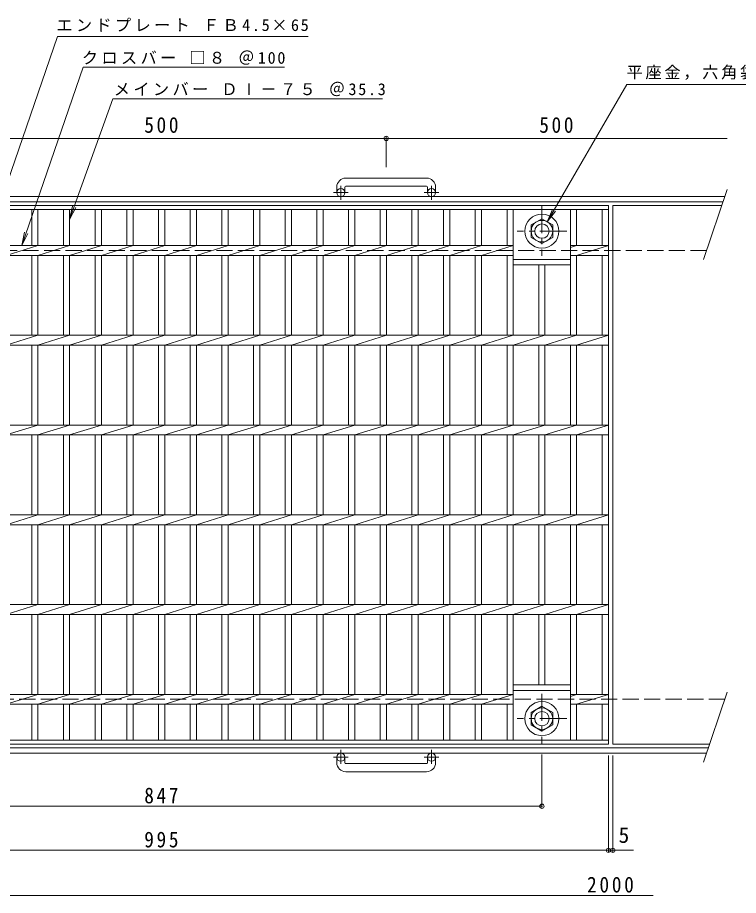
# Model space of a CAD drawing. Units: millimetres, scale not verified. Extents: x -980 to 1034, y -821 to 821.
# Drawn here: x -571 to 232, y -157 to 821 of the extents above; entities that cross this region are included whole.
import ezdxf
from ezdxf.enums import TextEntityAlignment as Align

# ---------------------------------------------------------------- set-up
doc = ezdxf.new("R2010")
doc.units = ezdxf.units.MM
doc.header["$LTSCALE"] = 6
doc.header["$PDMODE"] = 32
doc.header["$PDSIZE"] = 4.8
doc.linetypes.add('CHAIN1', pattern=[8, 5, -1, 1, -1])
doc.linetypes.add('DASHED3', pattern=[4, 3, -1])
for name, color, linetype, lineweight in [('0-1_躯体', 2, 'Continuous', 9), ('0-2_仕上', 3, 'Continuous', 9), ('0-4_その他', 7, 'Continuous', 9), ('0-5_寸法', 7, 'Continuous', 9)]:
    doc.layers.add(name, color=color, linetype=linetype, lineweight=lineweight)
doc.styles.add('ＭＳ ゴシック', font='')
doc.styles.get('ＭＳ ゴシック').set_extended_font_data('MS Gothic')

msp = doc.modelspace()

# ---------------------------------------------------------------- linework, layer by layer
at = {"layer": '0-1_躯体'}
for p, q in [((-115.212, 641.774), (-205.213, 641.774)), ((-215.213, 631.774), (-215.213, 625.674)), ((-206.212, 631.774), (-206.212, 625.674)), ((-205.213, 632.773), (-115.212, 632.773)), ((-114.212, 631.774), (-114.212, 625.674)), ((-105.213, 631.774), (-105.213, 625.674)), ((219.828, 629.128), (193.224, 551.09)), ((217.116, 621.174), (-910.213, 621.174)), ((215.071, 615.173), (-910.213, 615.173)), ((219.828, 69.127), (193.224, -8.91)), ((198.707, 7.174), (-910.213, 7.174)), ((196.662, 1.174), (-910.213, 1.174)), ((-215.213, -9.427), (-215.213, -3.327)), ((-206.212, -9.427), (-206.212, -3.327)), ((-114.212, -9.427), (-114.212, -3.327)), ((-105.213, -9.427), (-105.213, -3.327)), ((-205.213, -10.427), (-115.212, -10.427)), ((-115.212, -19.427), (-205.213, -19.427))]:
    msp.add_line(p, q, dxfattribs=at)
at = {"layer": '0-1_躯体', "linetype": 'CHAIN1'}
for p, q in [((-210.712, 617.566), (-210.712, 633.163)), ((-109.713, 617.566), (-109.713, 633.163)), ((-202.55, 625.674), (-218.957, 625.674)), ((-101.549, 625.674), (-117.957, 625.674)), ((13.288, 610.31), (13.288, 555.037)), ((40.925, 582.674), (-14.348, 582.674)), ((13.288, 67.31), (13.288, 12.037)), ((40.925, 39.673), (-14.348, 39.673)), ((-210.712, 4.78), (-210.712, -10.817)), ((-109.713, 4.78), (-109.713, -10.817)), ((-202.55, -3.327), (-218.957, -3.327)), ((-101.549, -3.327), (-117.957, -3.327))]:
    msp.add_line(p, q, dxfattribs=at)
at = {"layer": '0-1_躯体', "linetype": 'DASHED3'}
for p, q in [((196.662, 561.174), (-910.213, 561.174)), ((217.116, 61.173), (-910.213, 61.173))]:
    msp.add_line(p, q, dxfattribs=at)
at = {"layer": '0-1_躯体'}
for points in [[(25.289, 589.601), (25.289, 575.745), (13.288, 568.817), (1.288, 575.745), (1.288, 589.601), (13.288, 596.53)], [(25.289, 32.746), (25.289, 46.602), (13.288, 53.531), (1.288, 46.602), (1.288, 32.746), (13.288, 25.817)]]:
    msp.add_lwpolyline(points, close=True, dxfattribs=at)
for centre, radius in [((-210.712, 625.674), 4.5), ((-109.713, 625.674), 4.5), ((13.288, 582.674), 19), ((13.288, 582.674), 12), ((13.288, 582.674), 8), ((13.288, 39.673), 19), ((13.288, 39.673), 12), ((13.288, 39.673), 8), ((-210.712, -3.327), 4.5), ((-109.713, -3.327), 4.5)]:
    msp.add_circle(centre, radius, dxfattribs=at)
for centre, radius, start, end in [((-205.213, 631.774), 10, 90, 180), ((-115.212, 631.774), 10, 0, 90), ((-205.213, 631.774), 1, 90, 180), ((-115.212, 631.774), 1, 0, 90), ((-205.213, -9.427), 10, 180, 270), ((-205.213, -9.427), 1, 180, 270), ((-115.212, -9.427), 10, 270, 0), ((-115.212, -9.427), 1, 270, 0)]:
    msp.add_arc(centre, radius, start, end, dxfattribs=at)
at = {"layer": '0-2_仕上'}
for p, q in [((-907.713, 611.174), (87.288, 611.174)), ((-907.713, 606.674), (87.288, 606.674)), ((-555.118, 606.674), (-555.118, 566.674)), ((-548.118, 606.674), (-548.118, 566.674)), ((-519.818, 606.674), (-519.818, 566.674)), ((-512.819, 606.674), (-512.819, 566.674)), ((-484.519, 606.674), (-484.519, 566.674)), ((-477.519, 606.674), (-477.519, 566.674)), ((-449.22, 606.674), (-449.22, 566.674)), ((-442.22, 606.674), (-442.22, 566.674)), ((-413.921, 606.674), (-413.921, 566.674)), ((-406.921, 606.674), (-406.921, 566.674)), ((-378.622, 606.674), (-378.622, 566.674)), ((-371.622, 606.674), (-371.622, 566.674)), ((-343.323, 606.674), (-343.323, 566.674)), ((-336.323, 606.674), (-336.323, 566.674)), ((-308.024, 606.674), (-308.024, 566.674)), ((-301.024, 606.674), (-301.024, 566.674)), ((-272.724, 606.674), (-272.724, 566.674)), ((-265.724, 606.674), (-265.724, 566.674)), ((-237.425, 606.674), (-237.425, 566.674)), ((-230.425, 606.674), (-230.425, 566.674)), ((-202.126, 606.674), (-202.126, 566.674)), ((-195.126, 606.674), (-195.126, 566.674)), ((-166.827, 606.674), (-166.827, 566.674)), ((-159.827, 606.674), (-159.827, 566.674)), ((-131.528, 606.674), (-131.528, 566.674)), ((-124.528, 606.674), (-124.528, 566.674)), ((-96.229, 606.674), (-96.229, 566.674)), ((-89.229, 606.674), (-89.229, 566.674)), ((-60.912, 606.674), (-60.912, 566.674)), ((-53.912, 606.674), (-53.912, 566.674)), ((-25.612, 606.674), (-25.612, 566.674)), ((-18.612, 606.674), (-18.612, 466.674)), ((44.987, 606.674), (44.987, 466.674)), ((51.988, 606.674), (51.988, 566.674)), ((80.288, 606.674), (80.288, 566.674)), ((87.288, 611.174), (87.288, 11.174)), ((92.288, 611.174), (213.707, 611.174)), ((92.288, 611.174), (92.288, 11.174)), ((-802.212, 566.674), (-18.612, 566.674)), ((-583.417, 555.674), (-548.117, 566.674)), ((-548.118, 555.674), (-512.818, 566.674)), ((-512.819, 555.674), (-477.518, 566.674)), ((-477.519, 555.674), (-442.219, 566.674)), ((-442.22, 555.674), (-406.92, 566.674)), ((-406.921, 555.674), (-371.621, 566.674)), ((-371.622, 555.674), (-336.322, 566.674)), ((-336.323, 555.674), (-301.023, 566.674)), ((-301.024, 555.674), (-265.723, 566.674)), ((-265.724, 555.674), (-230.424, 566.674)), ((-230.425, 555.674), (-195.125, 566.674)), ((-195.126, 555.674), (-159.826, 566.674)), ((-159.827, 555.674), (-124.527, 566.674)), ((-124.528, 555.674), (-89.228, 566.674)), ((-89.213, 555.674), (-53.913, 566.674)), ((-53.913, 555.674), (-18.612, 566.674)), ((44.987, 566.674), (87.288, 566.674)), ((44.987, 564.492), (51.988, 566.674)), ((51.987, 555.674), (87.287, 566.674)), ((-802.212, 555.674), (-18.612, 555.674)), ((-555.118, 555.674), (-555.118, 466.674)), ((-548.118, 555.674), (-548.118, 466.674)), ((-519.818, 555.674), (-519.818, 466.674)), ((-512.819, 555.674), (-512.819, 466.674)), ((-484.519, 555.674), (-484.519, 466.674)), ((-477.519, 555.674), (-477.519, 466.674)), ((-449.22, 555.674), (-449.22, 466.674)), ((-442.22, 555.674), (-442.22, 466.674)), ((-413.921, 555.674), (-413.921, 466.674)), ((-406.921, 555.674), (-406.921, 466.674)), ((-378.622, 555.674), (-378.622, 466.674)), ((-371.622, 555.674), (-371.622, 466.674)), ((-343.323, 555.674), (-343.323, 466.674)), ((-336.323, 555.674), (-336.323, 466.674)), ((-308.024, 555.674), (-308.024, 466.674)), ((-301.024, 555.674), (-301.024, 466.674)), ((-272.724, 555.674), (-272.724, 466.674)), ((-265.724, 555.674), (-265.724, 466.674)), ((-237.425, 555.674), (-237.425, 466.674)), ((-230.425, 555.674), (-230.425, 466.674)), ((-202.126, 555.674), (-202.126, 466.674)), ((-195.126, 555.674), (-195.126, 466.674)), ((-166.827, 555.674), (-166.827, 466.674)), ((-159.827, 555.674), (-159.827, 466.674)), ((-131.528, 555.674), (-131.528, 466.674)), ((-124.528, 555.674), (-124.528, 466.674)), ((-96.229, 555.674), (-96.229, 466.674)), ((-89.229, 555.674), (-89.229, 466.674)), ((-60.912, 555.674), (-60.912, 466.674)), ((-53.912, 555.674), (-53.912, 466.674)), ((-25.612, 555.674), (-25.612, 466.674)), ((-18.612, 551.174), (44.987, 551.174)), ((44.987, 555.674), (87.288, 555.674)), ((51.988, 555.674), (51.988, 466.674)), ((80.288, 555.674), (80.288, 466.674)), ((-18.612, 545.174), (44.987, 545.174)), ((9.687, 545.174), (9.687, 466.674)), ((16.687, 545.174), (16.687, 466.674)), ((-907.713, 466.674), (87.288, 466.674)), ((-583.417, 455.674), (-548.117, 466.674)), ((-548.118, 455.674), (-512.818, 466.674)), ((-512.819, 455.674), (-477.518, 466.674)), ((-477.519, 455.674), (-442.219, 466.674)), ((-442.22, 455.674), (-406.92, 466.674)), ((-406.921, 455.674), (-371.621, 466.674)), ((-371.622, 455.674), (-336.322, 466.674)), ((-336.323, 455.674), (-301.023, 466.674)), ((-301.024, 455.674), (-265.723, 466.674)), ((-265.724, 455.674), (-230.424, 466.674)), ((-230.425, 455.674), (-195.125, 466.674)), ((-195.126, 455.674), (-159.826, 466.674)), ((-159.827, 455.674), (-124.527, 466.674)), ((-124.528, 455.674), (-89.228, 466.674)), ((-89.213, 455.674), (-53.913, 466.674)), ((-53.913, 455.674), (-18.613, 466.674)), ((-18.613, 455.674), (16.687, 466.674)), ((16.687, 455.674), (51.987, 466.674)), ((51.987, 455.674), (87.287, 466.674)), ((-907.713, 455.674), (87.288, 455.674)), ((-555.118, 455.674), (-555.118, 366.674)), ((-548.118, 455.674), (-548.118, 366.674)), ((-519.818, 455.674), (-519.818, 366.674)), ((-512.819, 455.674), (-512.819, 366.674)), ((-484.519, 455.674), (-484.519, 366.674)), ((-477.519, 455.674), (-477.519, 366.674)), ((-449.22, 455.674), (-449.22, 366.674)), ((-442.22, 455.674), (-442.22, 366.674)), ((-413.921, 455.674), (-413.921, 366.674)), ((-406.921, 455.674), (-406.921, 366.674)), ((-378.622, 455.674), (-378.622, 366.674)), ((-371.622, 455.674), (-371.622, 366.674)), ((-343.323, 455.674), (-343.323, 366.674)), ((-336.323, 455.674), (-336.323, 366.674)), ((-308.024, 455.674), (-308.024, 366.674)), ((-301.024, 455.674), (-301.024, 366.674)), ((-272.724, 455.674), (-272.724, 366.674)), ((-265.724, 455.674), (-265.724, 366.674)), ((-237.425, 455.674), (-237.425, 366.674)), ((-230.425, 455.674), (-230.425, 366.674)), ((-202.126, 455.674), (-202.126, 366.674)), ((-195.126, 455.674), (-195.126, 366.674)), ((-166.827, 455.674), (-166.827, 366.674)), ((-159.827, 455.674), (-159.827, 366.674)), ((-131.528, 455.674), (-131.528, 366.674)), ((-124.528, 455.674), (-124.528, 366.674)), ((-96.229, 455.674), (-96.229, 366.674)), ((-89.229, 455.674), (-89.229, 366.674)), ((-60.912, 455.674), (-60.912, 366.674)), ((-53.912, 455.674), (-53.912, 366.674)), ((-25.612, 455.674), (-25.612, 366.674)), ((-18.612, 455.674), (-18.612, 366.674)), ((9.687, 455.674), (9.687, 366.674)), ((16.687, 455.674), (16.687, 366.674)), ((44.987, 455.674), (44.987, 366.674)), ((51.988, 455.674), (51.988, 366.674)), ((80.288, 455.674), (80.288, 366.674)), ((-907.713, 366.674), (87.288, 366.674)), ((-583.417, 355.674), (-548.117, 366.674)), ((-548.118, 355.674), (-512.818, 366.674)), ((-512.819, 355.674), (-477.518, 366.674)), ((-477.519, 355.674), (-442.219, 366.674)), ((-442.22, 355.674), (-406.92, 366.674)), ((-406.921, 355.674), (-371.621, 366.674)), ((-371.622, 355.674), (-336.322, 366.674)), ((-336.323, 355.674), (-301.023, 366.674)), ((-301.024, 355.674), (-265.723, 366.674)), ((-265.724, 355.674), (-230.424, 366.674)), ((-230.425, 355.674), (-195.125, 366.674)), ((-195.126, 355.674), (-159.826, 366.674)), ((-159.827, 355.674), (-124.527, 366.674)), ((-124.528, 355.674), (-89.228, 366.674)), ((-89.213, 355.674), (-53.913, 366.674)), ((-53.913, 355.674), (-18.613, 366.674)), ((-18.613, 355.674), (16.687, 366.674)), ((16.687, 355.674), (51.987, 366.674)), ((51.987, 355.674), (87.287, 366.674)), ((-907.713, 355.674), (87.288, 355.674)), ((-555.118, 355.674), (-555.118, 266.674)), ((-548.118, 355.674), (-548.118, 266.674)), ((-519.818, 355.674), (-519.818, 266.674)), ((-512.819, 355.674), (-512.819, 266.674)), ((-484.519, 355.674), (-484.519, 266.674)), ((-477.519, 355.674), (-477.519, 266.674)), ((-449.22, 355.674), (-449.22, 266.674)), ((-442.22, 355.674), (-442.22, 266.674)), ((-413.921, 355.674), (-413.921, 266.674)), ((-406.921, 355.674), (-406.921, 266.674)), ((-378.622, 355.674), (-378.622, 266.674)), ((-371.622, 355.674), (-371.622, 266.674)), ((-343.323, 355.674), (-343.323, 266.674)), ((-336.323, 355.674), (-336.323, 266.674)), ((-308.024, 355.674), (-308.024, 266.674)), ((-301.024, 355.674), (-301.024, 266.674)), ((-272.724, 355.674), (-272.724, 266.674)), ((-265.724, 355.674), (-265.724, 266.674)), ((-237.425, 355.674), (-237.425, 266.674)), ((-230.425, 355.674), (-230.425, 266.674)), ((-202.126, 355.674), (-202.126, 266.674)), ((-195.126, 355.674), (-195.126, 266.674)), ((-166.827, 355.674), (-166.827, 266.674)), ((-159.827, 355.674), (-159.827, 266.674)), ((-131.528, 355.674), (-131.528, 266.674)), ((-124.528, 355.674), (-124.528, 266.674)), ((-96.229, 355.674), (-96.229, 266.674)), ((-89.229, 355.674), (-89.229, 266.674)), ((-60.912, 355.674), (-60.912, 266.674)), ((-53.912, 355.674), (-53.912, 266.674)), ((-25.612, 355.674), (-25.612, 266.674)), ((-18.612, 355.674), (-18.612, 266.674)), ((9.687, 355.674), (9.687, 266.674)), ((16.687, 355.674), (16.687, 266.674)), ((44.987, 355.674), (44.987, 266.674)), ((51.988, 355.674), (51.988, 266.674)), ((80.288, 355.674), (80.288, 266.674)), ((-907.713, 266.674), (87.288, 266.674)), ((-583.417, 255.674), (-548.117, 266.674)), ((-548.118, 255.674), (-512.818, 266.674)), ((-512.819, 255.674), (-477.518, 266.674)), ((-477.519, 255.674), (-442.219, 266.674)), ((-442.22, 255.674), (-406.92, 266.674)), ((-406.921, 255.674), (-371.621, 266.674)), ((-371.622, 255.674), (-336.322, 266.674)), ((-336.323, 255.674), (-301.023, 266.674)), ((-301.024, 255.674), (-265.723, 266.674)), ((-265.724, 255.674), (-230.424, 266.674)), ((-230.425, 255.674), (-195.125, 266.674)), ((-195.126, 255.674), (-159.826, 266.674)), ((-159.827, 255.674), (-124.527, 266.674)), ((-124.528, 255.674), (-89.228, 266.674)), ((-89.213, 255.674), (-53.913, 266.674)), ((-53.913, 255.674), (-18.613, 266.674)), ((-18.613, 255.674), (16.687, 266.674)), ((16.687, 255.674), (51.987, 266.674)), ((51.987, 255.674), (87.287, 266.674)), ((-907.713, 255.674), (87.288, 255.674)), ((-555.118, 255.674), (-555.118, 166.674)), ((-548.118, 255.674), (-548.118, 166.674)), ((-519.818, 255.674), (-519.818, 166.674)), ((-512.819, 255.674), (-512.819, 166.674)), ((-484.519, 255.674), (-484.519, 166.674)), ((-477.519, 255.674), (-477.519, 166.674)), ((-449.22, 255.674), (-449.22, 166.674)), ((-442.22, 255.674), (-442.22, 166.674)), ((-413.921, 255.674), (-413.921, 166.674)), ((-406.921, 255.674), (-406.921, 166.674)), ((-378.622, 255.674), (-378.622, 166.674)), ((-371.622, 255.674), (-371.622, 166.674)), ((-343.323, 255.674), (-343.323, 166.674)), ((-336.323, 255.674), (-336.323, 166.674)), ((-308.024, 255.674), (-308.024, 166.674)), ((-301.024, 255.674), (-301.024, 166.674)), ((-272.724, 255.674), (-272.724, 166.674)), ((-265.724, 255.674), (-265.724, 166.674)), ((-237.425, 255.674), (-237.425, 166.674)), ((-230.425, 255.674), (-230.425, 166.674)), ((-202.126, 255.674), (-202.126, 166.674)), ((-195.126, 255.674), (-195.126, 166.674)), ((-166.827, 255.674), (-166.827, 166.674)), ((-159.827, 255.674), (-159.827, 166.674)), ((-131.528, 255.674), (-131.528, 166.674)), ((-124.528, 255.674), (-124.528, 166.674)), ((-96.229, 255.674), (-96.229, 166.674)), ((-89.229, 255.674), (-89.229, 166.674)), ((-60.912, 255.674), (-60.912, 166.674)), ((-53.912, 255.674), (-53.912, 166.674)), ((-25.612, 255.674), (-25.612, 166.674)), ((-18.612, 255.674), (-18.612, 166.674)), ((9.687, 255.674), (9.687, 166.674)), ((16.687, 255.674), (16.687, 166.674)), ((44.987, 255.674), (44.987, 166.674)), ((51.988, 255.674), (51.988, 166.674)), ((80.288, 255.674), (80.288, 166.674)), ((-907.713, 166.674), (87.288, 166.674)), ((-583.417, 155.674), (-548.117, 166.674)), ((-548.118, 155.674), (-512.818, 166.674)), ((-512.819, 155.674), (-477.518, 166.674)), ((-477.519, 155.674), (-442.219, 166.674)), ((-442.22, 155.674), (-406.92, 166.674)), ((-406.921, 155.674), (-371.621, 166.674)), ((-371.622, 155.674), (-336.322, 166.674)), ((-336.323, 155.674), (-301.023, 166.674)), ((-301.024, 155.674), (-265.723, 166.674)), ((-265.724, 155.674), (-230.424, 166.674)), ((-230.425, 155.674), (-195.125, 166.674)), ((-195.126, 155.674), (-159.826, 166.674)), ((-159.827, 155.674), (-124.527, 166.674)), ((-124.528, 155.674), (-89.228, 166.674)), ((-89.213, 155.674), (-53.913, 166.674)), ((-53.913, 155.674), (-18.613, 166.674)), ((-18.613, 155.674), (16.687, 166.674)), ((16.687, 155.674), (51.987, 166.674)), ((51.987, 155.674), (87.287, 166.674)), ((-907.713, 155.674), (87.288, 155.674)), ((-555.118, 155.674), (-555.118, 66.674)), ((-548.118, 155.674), (-548.118, 66.674)), ((-519.818, 155.674), (-519.818, 66.674)), ((-512.819, 155.674), (-512.819, 66.674)), ((-484.519, 155.674), (-484.519, 66.674)), ((-477.519, 155.674), (-477.519, 66.674)), ((-449.22, 155.674), (-449.22, 66.674)), ((-442.22, 155.674), (-442.22, 66.674)), ((-413.921, 155.674), (-413.921, 66.674)), ((-406.921, 155.674), (-406.921, 66.674)), ((-378.622, 155.674), (-378.622, 66.674)), ((-371.622, 155.674), (-371.622, 66.674)), ((-343.323, 155.674), (-343.323, 66.674)), ((-336.323, 155.674), (-336.323, 66.674)), ((-308.024, 155.674), (-308.024, 66.674)), ((-301.024, 155.674), (-301.024, 66.674)), ((-272.724, 155.674), (-272.724, 66.674)), ((-265.724, 155.674), (-265.724, 66.674)), ((-237.425, 155.674), (-237.425, 66.674)), ((-230.425, 155.674), (-230.425, 66.674)), ((-202.126, 155.674), (-202.126, 66.674)), ((-195.126, 155.674), (-195.126, 66.674)), ((-166.827, 155.674), (-166.827, 66.674)), ((-159.827, 155.674), (-159.827, 66.674)), ((-131.528, 155.674), (-131.528, 66.674)), ((-124.528, 155.674), (-124.528, 66.674)), ((-96.229, 155.674), (-96.229, 66.674)), ((-89.229, 155.674), (-89.229, 66.674)), ((-60.912, 155.674), (-60.912, 66.674)), ((-53.912, 155.674), (-53.912, 66.674)), ((-25.612, 155.674), (-25.612, 66.674)), ((-18.612, 155.674), (-18.612, 15.673)), ((9.687, 155.674), (9.687, 77.173)), ((16.687, 155.674), (16.687, 77.173)), ((44.987, 155.674), (44.987, 15.673)), ((51.988, 155.674), (51.988, 66.674)), ((80.288, 155.674), (80.288, 66.674)), ((44.987, 77.173), (-18.612, 77.173)), ((44.987, 71.173), (-18.612, 71.173)), ((-802.212, 66.674), (-18.612, 66.674)), ((-583.417, 55.674), (-548.117, 66.674)), ((-548.118, 55.674), (-512.818, 66.674)), ((-512.819, 55.674), (-477.518, 66.674)), ((-477.519, 55.674), (-442.219, 66.674)), ((-442.22, 55.674), (-406.92, 66.674)), ((-406.921, 55.674), (-371.621, 66.674)), ((-371.622, 55.674), (-336.322, 66.674)), ((-336.323, 55.674), (-301.023, 66.674)), ((-301.024, 55.674), (-265.723, 66.674)), ((-265.724, 55.674), (-230.424, 66.674)), ((-230.425, 55.674), (-195.125, 66.674)), ((-195.126, 55.674), (-159.826, 66.674)), ((-159.827, 55.674), (-124.527, 66.674)), ((-124.528, 55.674), (-89.228, 66.674)), ((-89.213, 55.674), (-53.913, 66.674)), ((-53.913, 55.674), (-18.612, 66.674)), ((44.987, 66.674), (87.288, 66.674)), ((44.987, 64.493), (51.987, 66.674)), ((51.987, 55.674), (87.287, 66.674)), ((-802.212, 55.673), (-18.612, 55.673)), ((-555.118, 55.673), (-555.118, 15.673)), ((-548.118, 55.673), (-548.118, 15.673)), ((-519.818, 55.673), (-519.818, 15.673)), ((-512.819, 55.673), (-512.819, 15.673)), ((-484.519, 55.673), (-484.519, 15.673)), ((-477.519, 55.673), (-477.519, 15.673)), ((-449.22, 55.673), (-449.22, 15.673)), ((-442.22, 55.673), (-442.22, 15.673)), ((-413.921, 55.673), (-413.921, 15.673)), ((-406.921, 55.673), (-406.921, 15.673)), ((-378.622, 55.673), (-378.622, 15.673)), ((-371.622, 55.673), (-371.622, 15.673)), ((-343.323, 55.673), (-343.323, 15.673)), ((-336.323, 55.673), (-336.323, 15.673)), ((-308.024, 55.673), (-308.024, 15.673)), ((-301.024, 55.673), (-301.024, 15.673)), ((-272.724, 55.673), (-272.724, 15.673)), ((-265.724, 55.673), (-265.724, 15.673)), ((-237.425, 55.673), (-237.425, 15.673)), ((-230.425, 55.673), (-230.425, 15.673)), ((-202.126, 55.673), (-202.126, 15.673)), ((-195.126, 55.673), (-195.126, 15.673)), ((-166.827, 55.673), (-166.827, 15.673)), ((-159.827, 55.673), (-159.827, 15.673)), ((-131.528, 55.673), (-131.528, 15.673)), ((-124.528, 55.673), (-124.528, 15.673)), ((-96.229, 55.673), (-96.229, 15.673)), ((-89.229, 55.673), (-89.229, 15.673)), ((-60.912, 55.673), (-60.912, 15.673)), ((-53.912, 55.673), (-53.912, 15.673)), ((-25.612, 55.673), (-25.612, 15.673)), ((44.987, 55.673), (87.288, 55.673)), ((51.988, 55.673), (51.988, 15.673)), ((80.288, 55.673), (80.288, 15.673)), ((87.288, 15.673), (-907.713, 15.673)), ((87.288, 11.174), (-907.713, 11.174)), ((92.288, 11.174), (200.071, 11.174))]:
    msp.add_line(p, q, dxfattribs=at)
at = {"layer": '0-4_その他'}
for p, q in [((-660.213, 685.915), (-160.212, 685.915)), ((-160.212, 687.715), (-160.212, 653.774)), ((-160.212, 685.915), (219.828, 685.915)), ((13.288, -0.463), (13.288, -59.441)), ((87.288, -1.326), (87.288, -108.533)), ((92.288, -1.326), (92.288, -108.533)), ((-910.213, -57.941), (13.288, -57.941)), ((-951.289, -107.033), (115.159, -107.033)), ((-910.213, -157.289), (137.288, -157.289))]:
    msp.add_line(p, q, dxfattribs=at)
for p in [(-160.212, 685.915), (13.288, -57.941), (87.288, -107.033), (92.288, -107.033)]:
    msp.add_point(p, dxfattribs=at)
at = {"layer": '0-5_寸法'}
for p, q in [((-591.275, 611.174), (-526.512, 799.667)), ((-526.512, 799.667), (-247.029, 799.667)), ((-566.068, 566.674), (-497.891, 765.16)), ((-497.891, 765.16), (-273.318, 765.16)), ((19.288, 593.066), (107.697, 746.194)), ((107.697, 746.194), (334.495, 746.194)), ((-512.819, 595.723), (-464.854, 730.043)), ((-464.854, 730.043), (-164.283, 730.043)), ((-512.819, 595.723), (-509.661, 610.387)), ((-512.819, 595.723), (-505.973, 609.071)), ((19.288, 593.066), (25.029, 606.924)), ((19.288, 593.066), (28.42, 604.966)), ((-566.068, 566.674), (-563.089, 581.375)), ((-566.068, 566.674), (-559.386, 580.103))]:
    msp.add_line(p, q, dxfattribs=at)

# ---------------------------------------------------------------- texts
at = {"layer": '0-4_その他', "color": 2, "style": 'ＭＳ ゴシック'}
msp.add_text('5', height=17.6, dxfattribs=at).set_placement((98.609, -104.033), align=Align.BOTTOM_LEFT)
at = {"layer": '0-4_その他', "color": 2, "char_height": 17.6, "attachment_point": 7, "style": 'ＭＳ ゴシック'}
for s, insert in [('\\T1.27;\\W0.9;500', (-429.713, 691.915)), ('\\T1.27;\\W0.9;500', (10.308, 691.915)), ('\\T1.27;\\W0.9;847', (-429.712, -54.941)), ('\\T1.27;\\W0.9;995', (-429.712, -104.033)), ('\\T1.28;\\W0.9;2000', (63.538, -154.289))]:
    msp.add_mtext(s, dxfattribs=dict(at, insert=insert))
at = {"layer": '0-5_寸法', "char_height": 13.2, "attachment_point": 7, "style": 'ＭＳ ゴシック'}
for s, insert in [('\\T1.21;エンドプレート\\~ＦＢ4.5×65', (-527.589, 804.845)), ('\\T1.21;クロスバー\\~□８\\~＠100', (-499.183, 767.934)), ('\\T1.17;平座金，六角袋Ｕナット', (107.586, 751.147)), ('\\T1.21;メインバー\\~ＤⅠ－７５\\~＠35.3', (-463.607, 732.964))]:
    msp.add_mtext(s, dxfattribs=dict(at, insert=insert))

doc.saveas('drawing.dxf')
